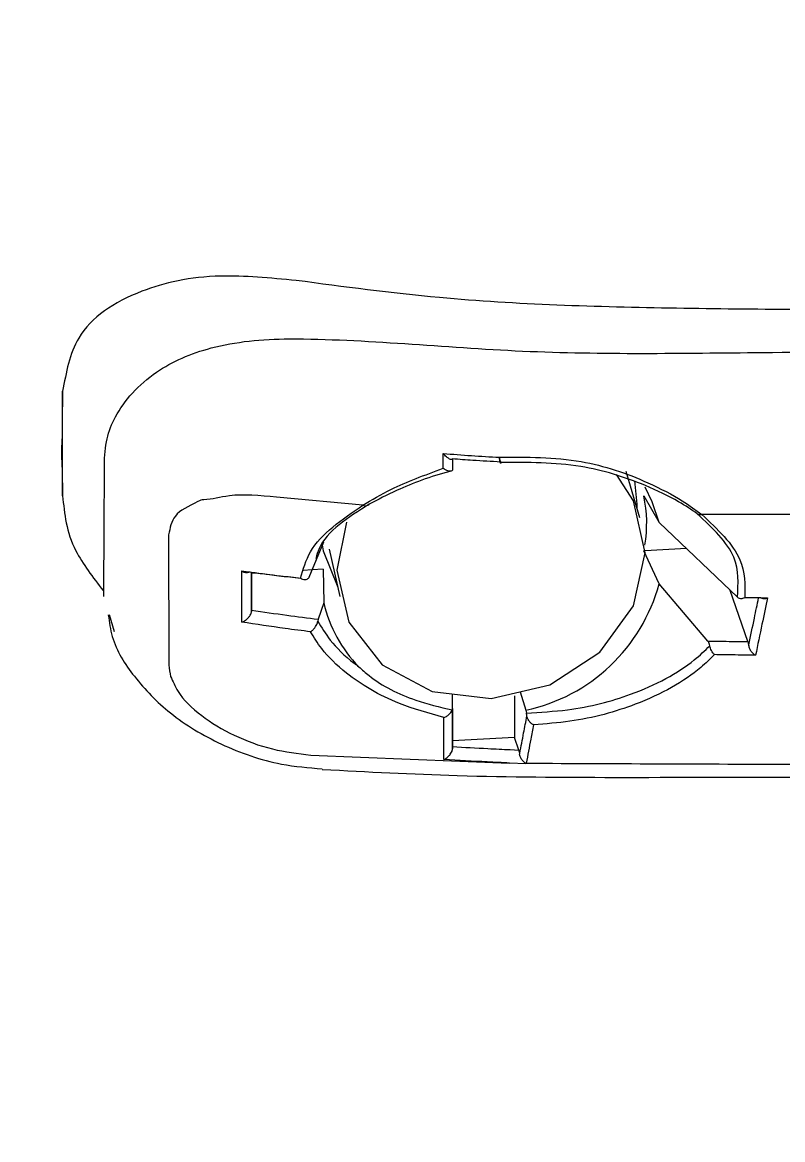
# Model space of a CAD drawing. Header units: inches. Extents: x 4.3 to 18.3, y 1.7 to 16.3.
# Drawn here: x 5.271 to 5.515, y 13.921 to 14.2798 of the extents above; entities that cross this region are included whole.
import ezdxf

# ---------------------------------------------------------------- set-up
doc = ezdxf.new("R2010")
doc.units = ezdxf.units.IN
doc.header["$MEASUREMENT"] = 0
doc.header["$PDSIZE"] = -1
doc.layers.add('Dim', color=1, linetype='Continuous')
doc.layers.add('Object', color=4, linetype='Continuous')
doc.styles.get("Standard").update_dxf_attribs({"font": 'romans.shx'})
doc.dimstyles.get("Standard").update_dxf_attribs({"dimtxt": 0.125, "dimasz": 0.18, "dimexe": 0.06, "dimexo": 0.0625, "dimgap": 0.09, "dimtad": 0, "dimtih": 1, "dimtoh": 1, "dimdec": 4, "dimlfac": 2, "dimzin": 4, "dimdsep": 46, "dimlunit": 5, "dimtxsty": 'Standard', "dimcen": 0.09, "dimadec": 0, "dimazin": 1, "dimtfac": 1, "dimtdec": 4, "dimtofl": 0, "dimtmove": 0, "dimatfit": 0, "dimfxl": 0, "dimfrac": 2, "dimtolj": 1, "dimtzin": 0, "dimarcsym": 0})

# ---------------------------------------------------------------- blocks, each defined once
blk = doc.blocks.new('*D21')
at = {"layer": 'Defpoints', "color": 0}
for p in [(4.83915794151013, 15.98488245735655), (4.83915794151013, 13.9653347213156), (6.229041898785383, 13.96533648129527)]:
    blk.add_point(p, dxfattribs=at)
at = {"layer": 'Dim', "color": 0, "lineweight": -2}
for p, q in [((4.83915794151013, 14.0278347213156), (4.83915794151013, 16.04488245735655)), ((6.229041898785383, 14.02783648129527), (6.229041898785383, 16.04488245735655)), ((5.01915794151013, 15.98488245735655), (5.031310036335008, 15.98488245735655)), ((6.049041898785383, 15.98488245735655), (6.044643369668342, 15.98488245735655))]:
    blk.add_line(p, q, dxfattribs=at)
at = {"layer": 'Dim', "color": 0}
for points in [[(5.01915794151013, 16.01488245735655), (5.01915794151013, 15.95488245735655), (4.83915794151013, 15.98488245735655)], [(6.049041898785383, 16.01488245735655), (6.049041898785383, 15.95488245735655), (6.229041898785383, 15.98488245735655)]]:
    blk.add_solid(points, dxfattribs=at)
at = {"layer": 'Dim', "color": 0, "insert": (5.537976703001675, 15.98488245735655), "char_height": 0.125, "attachment_point": 5}
blk.add_mtext('\\A1;2 3/4\\P [70mm]', dxfattribs=at)

msp = doc.modelspace()

# ---------------------------------------------------------------- linework, layer by layer
at = {"layer": 'Object', "color": 4, "linetype": 'Continuous', "lineweight": 15}
for p, q in [((5.283913456989794, 14.16128733765425), (5.283631860242828, 14.14103525160808)), ((5.283913456989794, 14.12950503813942), (5.283913456989794, 14.16128733765425)), ((5.283631860242828, 14.1392705786604), (5.283673219765035, 14.14400844392818)), ((5.283631860242828, 14.1392705786604), (5.283913456989794, 14.12950503813942)), ((5.409020878404853, 14.1395562820266), (5.409013251826295, 14.13599818979664)), ((5.409013251826295, 14.13599818979664), (5.408839307169046, 14.13574533938426)), ((5.469225456249767, 14.1206212474324), (5.464735381452826, 14.13552123530647)), ((5.468336519852173, 14.12509628906967), (5.46754540899115, 14.13254276304736)), ((5.283913456989794, 14.12771572547638), (5.283913456989794, 14.12950503813942)), ((5.283913456989794, 14.12950503813942), (5.283913456989794, 14.12771572547638)), ((5.380301970168134, 14.12471965342059), (5.352549290769453, 14.12730271691416)), ((5.470431628982624, 14.12769577904014), (5.475355318770404, 14.11910707825754)), ((5.468326839963993, 14.12360323965083), (5.468336519852173, 14.12509628906967)), ((5.475355318770404, 14.11910707825754), (5.500491495061823, 14.09519951443976)), ((5.317932104003482, 14.11521986982957), (5.317981970094095, 14.07338925972702)), ((5.363057689375538, 14.10162637352947), (5.367697142446843, 14.11296005593513)), ((5.369500534947235, 14.11056824356556), (5.372893775748224, 14.09538079234562)), ((5.475355318770404, 14.0994803716536), (5.470431628982624, 14.11000857003095)), ((5.484100804408477, 14.11078882768402), (5.470858937379653, 14.11003320974631)), ((5.344530090074613, 14.09102308268626), (5.344540796617594, 14.10282081306453)), ((5.344540796617594, 14.10282081306453), (5.344540796617594, 14.1031082764104)), ((5.346120378370131, 14.10291115868752), (5.344540796617594, 14.10282081306453)), ((5.363853053520756, 14.10392373365683), (5.361228777169956, 14.10377354872512)), ((5.36754050425634, 14.10413434455717), (5.364001478472801, 14.10393194689529)), ((5.36754050425634, 14.10413434455717), (5.367697142446843, 14.09333334933119)), ((5.491048177485162, 14.08109562403577), (5.475355318770404, 14.0994803716536)), ((5.503843083010651, 14.08089967963267), (5.498204621479978, 14.09737484931011)), ((5.500749332083259, 14.09499711677788), (5.500491495061823, 14.09519951443976)), ((5.344529796744666, 14.09062415396138), (5.344530090074613, 14.09102308268626)), ((5.367697142446843, 14.09333334933119), (5.365935549463586, 14.08811148965456)), ((5.30055186478149, 14.08400956370703), (5.298909363755797, 14.0894866204356)), ((5.365935549463586, 14.08811148965456), (5.365816897500927, 14.08751837650625)), ((5.40905153138408, 14.05944024753386), (5.409055344673362, 14.06401971463147)), ((5.409060037952479, 14.04902116789596), (5.409060037952479, 14.06328345647012)), ((5.428912168618972, 14.06352926696383), (5.428912168618972, 14.05015459480251)), ((5.430724361017703, 14.06477474590928), (5.432540660035663, 14.05888996055749)), ((5.408914399634909, 14.0589568397849), (5.40905153138408, 14.05944024753386)), ((5.432540660035663, 14.05888996055749), (5.432760950824175, 14.05796714455127)), ((5.409058424637784, 14.0471878557412), (5.409060037952479, 14.04902116789596)), ((5.428912168618972, 14.05015459480251), (5.409060037952479, 14.04902116789596)), ((5.430299765922662, 14.04610018830603), (5.428912168618972, 14.05015459480251)), ((5.363556643611574, 14.04442410100167), (5.427373213063788, 14.04192610319208)), ((5.409057984642871, 14.0465161301677), (5.409058424637784, 14.0471878557412)), ((5.427570037456718, 14.04622338688283), (5.430299765922662, 14.04610018830603)), ((5.432570286360082, 14.0416791193786), (5.427373213063788, 14.04192610319208)), ((5.367343826528383, 14.0397695414382), (5.367160788642849, 14.03978538125522))]:
    msp.add_line(p, q, dxfattribs=at)
at = {"layer": 'Object', "color": 4, "linetype": 'Continuous', "lineweight": 15, "flags": 128}
for points in [[(5.424755243306798, 14.13842285512004), (5.424680150840935, 14.13836594911076), (5.424672817592317, 14.13836536245087)], [(5.375037870979455, 14.11928776950352), (5.371965386473057, 14.10382458813551), (5.375729396324232, 14.08717987375), (5.386448552495622, 14.07349896512635), (5.402490913839564, 14.06486450487238), (5.42141421523597, 14.06259178446037), (5.440337369967402, 14.06702575990538), (5.456379731311344, 14.07749177233444), (5.467098887482734, 14.09239645348762), (5.470862970666396, 14.10947118957215), (5.467098887482734, 14.12611590395765), (5.461675070139137, 14.13452567347395)], [(5.475355318770404, 14.11910707825754), (5.473182257207128, 14.12585073368759), (5.470927943249158, 14.13046716035824)], [(5.367179415094341, 14.11200086701577), (5.367566610621424, 14.11005315618256), (5.372214570261136, 14.09842027723323)]]:
    msp.add_lwpolyline(points, dxfattribs=at)
at = {"layer": 'Object', "color": 4, "linetype": 'Continuous', "lineweight": 15}
for centre, radius, start, end in [((5.427205250271541, 14.13960245521968), 0.003134816789238892, 170.9306515801176, 203.3479685562755), ((5.42703698795404, 14.14009168275199), 0.002927367978460531, 179.9038398379254, 216.1369679552699), ((5.424462572151619, 14.14085630918679), 0.002500000000001179, 266.8927367811604, 274.8258188337861), ((5.429796222263562, 14.11886487701645), 0.04158390445563646, 350.3268897317318, 12.26089337538652), ((5.381118556224628, 14.12622489005131), 0.001712469007638357, 241.520310482381, 314.8688667544926), ((5.488566038488941, 14.12333295376748), 0.001632118982989203, 235.0487033866709, 287.0850642471055), ((5.420904830766695, 14.11403900282041), 0.05636319175928229, 281.9140284916344, 345.0307662462926), ((5.410265684835707, 14.10338108100016), 0.04373828657827797, 193.280819689838, 224.328816973993)]:
    msp.add_arc(centre, radius, start, end, dxfattribs=at)
for points, knots in [([(4.871181944899448, 13.92330699349016), (4.875318625391522, 13.92935339434677), (4.883593348016149, 13.94144818630895), (4.902032042783119, 13.97009527675814), (4.926123396956356, 14.00812123990333), (4.965995388719165, 14.06917138866608), (5.018279758433962, 14.14853467218336), (5.078201219714494, 14.2490734817718), (5.132132161254688, 14.34859313714776), (5.181253266494764, 14.44623187374584), (5.223197444291841, 14.53384281250402), (5.250600865727307, 14.59298900507425), (5.266924855575674, 14.62847437663592), (5.276351821584228, 14.64912907284938), (5.280827358300911, 14.6593752565281), (5.283037720439715, 14.66443560524253)], [0, 0, 0, 0, 0.03532429560827064, 0.07066021865318142, 0.1235507790288482, 0.1764655370222808, 0.2813372638004054, 0.3857352441941967, 0.4899653244463845, 0.5941675052221161, 0.7104495825028432, 0.8267949962794205, 0.8849956096431317, 0.9432020411556764, 1, 1, 1, 1]), ([(5.293875381908791, 14.63766103454466), (5.290801583269364, 14.63365323486264), (5.284588107227968, 14.62555173888842), (5.274164285982053, 14.60679915614736), (5.257212130667462, 14.57318924851791), (5.229584025764822, 14.51597675493896), (5.187383353342909, 14.43082805371365), (5.137512037948092, 14.33580950845986), (5.082547973816098, 14.23921573579015), (5.021380409245516, 14.14165934477281), (4.968259416401914, 14.06427627131902), (4.927792780151243, 14.00417625902349), (4.903322645937976, 13.9666982576263), (4.88454209461247, 13.93858043240461), (4.876074463814504, 13.9268381486362), (4.87184135061527, 13.92096798051064)], [0, 0, 0, 0, 0.05673702234077497, 0.1146900530350252, 0.1726386722150572, 0.2885844649891216, 0.404610556211354, 0.5092655437753068, 0.6139470061846823, 0.7176328126901921, 0.8226845202173276, 0.8757020630725353, 0.9286947196886358, 0.9643532730154002, 1, 1, 1, 1]), ([(5.358913377250985, 14.19688879304987), (5.350528016517245, 14.19765989965315), (5.330665987188311, 14.19948638541286), (5.3059618544847, 14.19366385676216), (5.287612908983675, 14.18153911678963), (5.285019815441366, 14.16734383657432), (5.283913456989794, 14.16128733765425)], [0, 0, 0, 0, 0.1844573281667295, 0.4369158320455351, 0.7597568626053814, 1, 1, 1, 1]), ([(5.708913420687281, 14.19688879304987), (5.68494839838138, 14.19403808494448), (5.635740800704966, 14.18818470013423), (5.557880675473335, 14.18734242639616), (5.480829880837675, 14.18761227365338), (5.413152030193579, 14.18961579804088), (5.374091413567335, 14.19485353265187), (5.358913377250985, 14.19688879304987)], [0, 0, 0, 0, 0.2122353330306487, 0.435784734401099, 0.6483775666567755, 0.8633677979537712, 1, 1, 1, 1]), ([(5.297341075206134, 14.13751998555006), (5.297341075204791, 14.13752037665881), (5.297341053343928, 14.14387950672434), (5.299615493389716, 14.15380997027339), (5.312205522754958, 14.16787204470072), (5.331932494086224, 14.17646397865114), (5.347915121325912, 14.17812507641196), (5.356689105168066, 14.178125063144), (5.356689496274782, 14.17812506314341)], [0, 0, 0, 0, 1.447150309141852e-05, 0.2352956115557747, 0.501905812838088, 0.7321432997477599, 0.9999880600927572, 0.9999999999999999, 0.9999999999999999, 0.9999999999999999, 0.9999999999999999]), ([(5.356689496274782, 14.17812506314341), (5.356689887381307, 14.17812506314365), (5.381052704896653, 14.17812507785969), (5.431410204604347, 14.17261806693697), (5.51650506203935, 14.1741306787975), (5.593392422805536, 14.17397414290774), (5.661234732986813, 14.17393286893717), (5.694740310127301, 14.17812507873963), (5.711136935001115, 14.17812506314376), (5.711137301663484, 14.17812506314341)], [0, 0, 0, 0, 3.43916772274476e-06, 0.2142327209533368, 0.4294381163642156, 0.7109053232050795, 0.8555933886952592, 0.9999967707701211, 1, 1, 1, 1]), ([(5.283631860242828, 14.14103525160808), (5.283631860242828, 14.14088843468709), (5.283631860242828, 14.14059476245206), (5.283631860242828, 14.14015346626746), (5.283631860242828, 14.13971241616265), (5.283631860242828, 14.13941787251861), (5.283631860242828, 14.1392705786604)], [0, 0, 0, 0, 0.2499462837083895, 0.4999579291084718, 0.749941554045752, 0.9999999999999999, 0.9999999999999999, 0.9999999999999999, 0.9999999999999999]), ([(5.409004158598002, 14.13955745534637), (5.408969565304339, 14.13948289568578), (5.408900480723403, 14.13933399622116), (5.408581560887612, 14.13932871427129), (5.408067309232578, 14.13953835405218), (5.40727688773201, 14.14009243494802), (5.406575056531658, 14.1407486533191), (5.406147624161889, 14.14120093174869), (5.406057017989411, 14.14130021755644), (5.406046659429954, 14.14131156841604)], [0, 0, 0, 0, 0.1247547764752399, 0.2491416843635826, 0.412245513024269, 0.6324080174459641, 0.9209406269937919, 0.9909615295102824, 0.9999999999999999, 0.9999999999999999, 0.9999999999999999, 0.9999999999999999]), ([(5.406060005942436, 14.13656724988948), (5.40605930961388, 14.13673683061208), (5.406053039275221, 14.13826388066123), (5.406049661817228, 14.13987731122959), (5.406046659429954, 14.14131156841604)], [0, 0, 0, 0, 0.1110511883260637, 1, 1, 1, 1]), ([(5.406046659429954, 14.14131156841604), (5.409074515263029, 14.14108416100076), (5.415077435155382, 14.14063331110162), (5.421116597952903, 14.14027444890394), (5.424109624098378, 14.14009659578485)], [0, 0, 0, 0, 0.5043971746040785, 1, 1, 1, 1]), ([(5.297121811072429, 14.09544825823292), (5.297121811072401, 14.09544845378608), (5.297121810531301, 14.09895162922829), (5.297194520857516, 14.10801450467338), (5.297233750308408, 14.12202813404835), (5.297341075886145, 14.13233376378994), (5.297341075206162, 14.13751978999675), (5.297341075206134, 14.13751998555006)], [0, 0, 0, 0, 1.395355083585842e-05, 0.2499664750048066, 0.6249630555488641, 0.9999858582055652, 1, 1, 1, 1]), ([(5.424478486503915, 14.138587706549), (5.421503912907227, 14.1387528240931), (5.41633662108066, 14.13903965866226), (5.41119119394633, 14.1394163650985), (5.409007189673339, 14.13955725980533), (5.409004158598002, 14.13955745534637)], [0, 0, 0, 0, 0.5753149778547162, 0.9994105999183882, 1, 1, 1, 1]), ([(5.409013398491261, 14.13964662764958), (5.409013339620138, 14.13913570347278), (5.409013195466699, 14.13788464067808), (5.409013230877171, 14.13669939216587), (5.409013251826288, 14.13599818979664)], [0, 0, 0, 0, 0.4083921118678183, 0.9999999999999999, 0.9999999999999999, 0.9999999999999999, 0.9999999999999999]), ([(5.424109624098378, 14.14009659578485), (5.432922697611673, 14.14016825420631), (5.44922492514003, 14.14030080636185), (5.469202614571728, 14.13356671985497), (5.482453952548148, 14.12657377659261), (5.487084318516985, 14.12320129686778), (5.489045540619792, 14.12177286079553)], [0, 0, 0, 0, 0.3683532230584035, 0.6813716059488708, 0.8650428382546107, 1, 1, 1, 1]), ([(5.48763103029367, 14.12199520489366), (5.485733860799066, 14.12326875953035), (5.481196834314005, 14.12631442895169), (5.468303050719548, 14.13256243978485), (5.449003521602158, 14.13854545922146), (5.43328437130819, 14.13846598008181), (5.424755243306798, 14.13842285512004)], [0, 0, 0, 0, 0.1302873633042569, 0.3115784961017948, 0.6264661247046256, 1, 1, 1, 1]), ([(5.380301970168134, 14.12471965342059), (5.383152356000046, 14.12646352208028), (5.389915963175319, 14.1306015031379), (5.400142966756675, 14.13438071224147), (5.406060005942436, 14.13656724988948)], [0, 0, 0, 0, 0.4214298314564801, 1, 1, 1, 1]), ([(5.408839307169046, 14.13574533938426), (5.408605548662173, 14.13568524177058), (5.402274695091286, 14.13405762531613), (5.392017075909983, 14.13015160341609), (5.385131652090145, 14.12649915249028), (5.382326680111845, 14.12501122338569)], [0, 0, 0, 0, 0.02221595481892448, 0.6016720365620883, 1, 1, 1, 1]), ([(5.408839307169046, 14.13574533938426), (5.408720802534759, 14.13568297204459), (5.408484307551461, 14.13555850802645), (5.407901873796064, 14.135626330573), (5.407187723987562, 14.13587443062438), (5.406558295851355, 14.13622433197067), (5.406174823092407, 14.13648532539192), (5.406072907874943, 14.1365580440841), (5.406060005942436, 14.13656724988948)], [0, 0, 0, 0, 0.2053091849444719, 0.4097273710437642, 0.6374681945131584, 0.9028388186138637, 0.9876999035551044, 1, 1, 1, 1]), ([(5.283913456989794, 14.12771572547638), (5.284463880911233, 14.12195831063915), (5.285384402472644, 14.11232968751926), (5.293612787234771, 14.10159132511665), (5.296921026725244, 14.09727394380911)], [0, 0, 0, 0, 0.5979478857504599, 0.9999999999999999, 0.9999999999999999, 0.9999999999999999, 0.9999999999999999]), ([(5.329238213394341, 14.12647669978971), (5.329237968951411, 14.12647669980365), (5.328573991363086, 14.12647673767372), (5.324702803796981, 14.12459535382764), (5.319289141254799, 14.12204467353946), (5.318363598260056, 14.11738993819006), (5.317932104003482, 14.11521986982957)], [0, 0, 0, 0, 3.489787846530912e-05, 0.09479271398959048, 0.5779863851329128, 1, 1, 1, 1]), ([(5.352549290769453, 14.12730271691416), (5.347234225140582, 14.12781179994553), (5.338433925995297, 14.12865470260726), (5.331874692067345, 14.12647666778293), (5.329238506724444, 14.12647669978615), (5.329238213394341, 14.12647669978971)], [0, 0, 0, 0, 0.6039375827459781, 0.9999559298704092, 1, 1, 1, 1]), ([(5.360288654696994, 14.10127555091553), (5.361113984902595, 14.10419151110393), (5.363727007726865, 14.11342353784339), (5.373568760899047, 14.12013085809882), (5.380301970168134, 14.12471965342059)], [0, 0, 0, 0, 0.3158526584346548, 1, 1, 1, 1]), ([(5.382326680111845, 14.12501122338569), (5.375546820988802, 14.12074550722599), (5.367550980512654, 14.11571472630409), (5.365453068941981, 14.1086918185036), (5.365134025389523, 14.10762379758005)], [0, 0, 0, 0, 0.8479232600088503, 1, 1, 1, 1]), ([(5.500491495061816, 14.09519951443976), (5.500785823953144, 14.09952568316075), (5.501425832691552, 14.10893279835363), (5.492468851542348, 14.11741423402539), (5.48763103029367, 14.12199520489366)], [0, 0, 0, 0, 0.4598826135627808, 0.9999999999999999, 0.9999999999999999, 0.9999999999999999, 0.9999999999999999]), ([(5.489045540619792, 14.12177286079553), (5.49408962274012, 14.11702886079663), (5.503049724225235, 14.10860181293707), (5.502926979772418, 14.09916656064569), (5.502873334213277, 14.09504287624926)], [0, 0, 0, 0, 0.5629492175630675, 1, 1, 1, 1]), ([(5.578781330650955, 14.12177286079553), (5.576061096253909, 14.12176218281722), (5.546179562254963, 14.12164488617094), (5.516250259970747, 14.12171192488298), (5.489045540619792, 14.12177286079553)], [0, 0, 0, 0, 0.09103396087845998, 1, 1, 1, 1]), ([(5.341379579802904, 14.10359579077859), (5.341390770475556, 14.10358872873677), (5.341528359611033, 14.10350190104916), (5.341989977984738, 14.10324822513368), (5.342778998821451, 14.10299895009913), (5.343369561801218, 14.10315297608827), (5.343648046930717, 14.10322560838831)], [0, 0, 0, 0, 0.01517805740673554, 0.1866139652890115, 0.6164407134077857, 1, 1, 1, 1]), ([(5.341404952843128, 14.08715406071486), (5.341400192343322, 14.09030996842906), (5.341391868090668, 14.09582841696535), (5.341383263551251, 14.10126730930504), (5.341379579802904, 14.10359579077859)], [0, 0, 0, 0, 0.5718831467655986, 1, 1, 1, 1]), ([(5.341379579802904, 14.10359579077859), (5.345340862818034, 14.10307520902252), (5.351608755068867, 14.10225149853721), (5.357953692521214, 14.10153808860373), (5.360288654696994, 14.10127555091553)], [0, 0, 0, 0, 0.6319960293825686, 1, 1, 1, 1]), ([(5.360425199786278, 14.10120339174912), (5.358240873199485, 14.10144561246552), (5.352908732739628, 14.10203689533041), (5.347334811372619, 14.10273970854701), (5.343939189739856, 14.10318723700684), (5.343648046930717, 14.10322560838831)], [0, 0, 0, 0, 0.3881627473157129, 0.9475406756850908, 1, 1, 1, 1]), ([(5.344523343485882, 14.10311062304996), (5.344524051448573, 14.10164417522901), (5.344526040505691, 14.09752411564721), (5.344529801231936, 14.09333809163678), (5.344529796769237, 14.09063901598851), (5.344529796744666, 14.09062415396138)], [0, 0, 0, 0, 0.3546640185532227, 0.996446560930053, 1, 1, 1, 1]), ([(5.363057689375538, 14.10162637352947), (5.362960786957458, 14.10146426416648), (5.36282179078183, 14.10123173558839), (5.362483668003833, 14.10104021982049), (5.362381270522917, 14.10098222097077)], [0, 0, 0, 0, 0.6971588796355258, 1, 1, 1, 1]), ([(5.360288654696994, 14.10127555091553), (5.360299453011947, 14.10126868084114), (5.360497489333923, 14.10114268671423), (5.360953467857705, 14.10091915303848), (5.361677198211659, 14.10075435787861), (5.362146115944213, 14.1009061165017), (5.362381270522917, 14.10098222097077)], [0, 0, 0, 0, 0.01568831902484862, 0.2877168346454191, 0.6428016344068583, 1, 1, 1, 1]), ([(5.500749332083267, 14.09499711677788), (5.500973198342322, 14.09490076810067), (5.5015162502918, 14.09466704669396), (5.502278446615122, 14.09481153882813), (5.50276451584007, 14.09499700527794), (5.50286262524709, 14.0950383620237), (5.502873334213277, 14.09504287624926)], [0, 0, 0, 0, 0.3592543332331231, 0.8714746332706172, 0.9859710312324884, 1, 1, 1, 1]), ([(5.507996708360956, 14.09496367716417), (5.507894971725435, 14.09496406958206), (5.506766870315133, 14.09496842088756), (5.505011272187453, 14.0949744398984), (5.503357565578732, 14.09498364931932), (5.502730115867749, 14.09498714355975)], [0, 0, 0, 0, 0.05794921731785301, 0.642566892934174, 1, 1, 1, 1]), ([(5.502873334213277, 14.09504287624926), (5.503434665728648, 14.09504005908255), (5.505871876712447, 14.09502782739866), (5.508309326484294, 14.09502008732022), (5.510185389743789, 14.09501412991467)], [0, 0, 0, 0, 0.2303171613397418, 1, 1, 1, 1]), ([(5.504118886491213, 14.07958438816036), (5.504140566850239, 14.07969097184089), (5.504746960096789, 14.08267208594545), (5.505808799712092, 14.08783072164614), (5.506860586437888, 14.09280555428238), (5.507317356208887, 14.09496602380373)], [0, 0, 0, 0, 0.02054517612195074, 0.5746425157891574, 0.9999999999999999, 0.9999999999999999, 0.9999999999999999, 0.9999999999999999]), ([(5.510185389743789, 14.09501412991467), (5.50958142570861, 14.09217547904337), (5.508284812707224, 14.08608135520196), (5.507009798531776, 14.07985473118572), (5.506328687630074, 14.07652847679585)], [0, 0, 0, 0, 0.4658013104369678, 1, 1, 1, 1]), ([(5.507996708360956, 14.09496367716417), (5.50822186725496, 14.09486877105141), (5.508776649539875, 14.09463492628004), (5.509560697352669, 14.09477972191787), (5.510068377978875, 14.09496577706687), (5.510174461312616, 14.09500961395194), (5.510185389743789, 14.09501412991467)], [0, 0, 0, 0, 0.351097808360087, 0.8650906072733607, 0.9861019826564669, 1, 1, 1, 1]), ([(5.341404952843128, 14.08715406071486), (5.341414480405753, 14.08715756518146), (5.341789051508052, 14.0872953414384), (5.342477264117242, 14.08765525290818), (5.343365003485729, 14.08840331501658), (5.343940747662657, 14.08909251211648), (5.344285574314547, 14.08967057700403), (5.344492420216007, 14.09018574052583), (5.344517341160206, 14.09047805436972), (5.344529796744666, 14.09062415396138)], [0, 0, 0, 0, 0.007981157527475358, 0.3137750011048275, 0.5387572707307245, 0.6922951231806168, 0.7932919176876585, 0.8966864996314776, 1, 1, 1, 1]), ([(5.344530090074613, 14.09102308268626), (5.348309903095256, 14.09046543672655), (5.355406929913634, 14.08941839331209), (5.362581902920397, 14.08852777337652), (5.365935549463586, 14.08811148965456)], [0, 0, 0, 0, 0.5325910578298015, 1, 1, 1, 1]), ([(5.298572474314241, 14.0894643273598), (5.298892912250395, 14.08711071346981), (5.299873911729911, 14.07990528071485), (5.306866815636738, 14.06901883703001), (5.318359154661586, 14.05712457299666), (5.334606854511023, 14.04738212231615), (5.351777276184713, 14.04132261047639), (5.362837441376548, 14.04040858655686), (5.367191148292136, 14.04004879154562)], [0, 0, 0, 0, 0.08231595623265449, 0.2520048380989767, 0.4400721551441356, 0.6475111375559576, 0.8612468103800888, 1, 1, 1, 1]), ([(5.363473191242292, 14.08406588305642), (5.360755842660623, 14.08441035860312), (5.353354294301873, 14.0853486454444), (5.346036284058066, 14.08645431704054), (5.341404952843128, 14.08715406071486)], [0, 0, 0, 0, 0.3671324498546286, 1, 1, 1, 1]), ([(5.363473191242292, 14.08406588305642), (5.363481350408563, 14.08407055210117), (5.363592979553196, 14.08413443135726), (5.363945540572558, 14.08437294370383), (5.364509048600517, 14.08490058447481), (5.365077750038253, 14.0856529159946), (5.365462186208838, 14.08634146161732), (5.365719848445593, 14.08696678588342), (5.365784529362003, 14.08733440808071), (5.365816897500927, 14.08751837650625)], [0, 0, 0, 0, 0.009150641997777766, 0.1251939603304565, 0.3853541681483752, 0.5901893430509104, 0.7295355465747347, 0.8646520258329089, 1, 1, 1, 1]), ([(5.365816897500927, 14.08751837650625), (5.367022846188597, 14.08547712979116), (5.369728824318095, 14.0808968611409), (5.374811708453443, 14.07593790397882), (5.378458525591498, 14.07320679736023), (5.378977878797485, 14.07281785299462)], [0, 0, 0, 0, 0.408093945196347, 0.9157050393355596, 0.9999999999999999, 0.9999999999999999, 0.9999999999999999, 0.9999999999999999]), ([(5.406291736598803, 14.05656561407521), (5.401391044077762, 14.05792376759344), (5.389306253904238, 14.06127288615593), (5.375778669483523, 14.06947055626048), (5.367349611604112, 14.0777483898745), (5.364579538608574, 14.08226284280512), (5.363473191242292, 14.08406588305642)], [0, 0, 0, 0, 0.2420134585233646, 0.5967895053339755, 0.838960608782524, 0.9999999999999999, 0.9999999999999999, 0.9999999999999999, 0.9999999999999999]), ([(5.491048177485162, 14.08109562403577), (5.493659235671764, 14.08105160758515), (5.497923955373615, 14.08097971419529), (5.502189212937374, 14.08092204217932), (5.503843083010658, 14.08089967963267)], [0, 0, 0, 0, 0.612246142570552, 1, 1, 1, 1]), ([(5.491656543790597, 14.07955564182578), (5.49160439521544, 14.07981438613829), (5.491500293801778, 14.08033090358155), (5.491261655364426, 14.08082001539632), (5.491100445616688, 14.08102814374852), (5.491048177485162, 14.08109562403577)], [0, 0, 0, 0, 0.4041666582837947, 0.8068163004648534, 1, 1, 1, 1]), ([(5.503843083010658, 14.08089967963267), (5.503893445904779, 14.0807300940455), (5.503995188003465, 14.08038750067698), (5.504077379987734, 14.0798538691627), (5.504118886491213, 14.07958438816036)], [0, 0, 0, 0, 0.4950054576449138, 0.9999999999999999, 0.9999999999999999, 0.9999999999999999, 0.9999999999999999]), ([(5.432760950824175, 14.05796714455127), (5.437221101343951, 14.05822563004131), (5.449363994237814, 14.05892936450187), (5.469254131905416, 14.0642052774914), (5.483809735728151, 14.07209401602772), (5.490051352772312, 14.07802924604579), (5.491656543790597, 14.07955564182578)], [0, 0, 0, 0, 0.1704423962022505, 0.464034510154266, 0.8621628042340049, 1, 1, 1, 1]), ([(5.493191686056505, 14.07671796794016), (5.491752424913741, 14.07533128273861), (5.485470445682914, 14.06927878303786), (5.470823120321946, 14.06099379387645), (5.450826289632303, 14.05543786534513), (5.438988909630325, 14.05449261202672), (5.435055230987125, 14.05417849498474)], [0, 0, 0, 0, 0.1233628481644073, 0.5384449194103132, 0.8466206742647981, 1, 1, 1, 1]), ([(5.493191686056505, 14.07671796794016), (5.493183228303998, 14.07672438843605), (5.492976167786153, 14.07688157336225), (5.492605518866469, 14.07726863758662), (5.492154421237572, 14.07798848320213), (5.491817832420814, 14.07876154771042), (5.491710390539865, 14.07929053084637), (5.491656543790597, 14.07955564182578)], [0, 0, 0, 0, 0.01270319692959679, 0.3109963945431474, 0.5570498188384385, 0.7780062380498773, 1, 1, 1, 1]), ([(5.506328687630074, 14.07652847679585), (5.503825227206427, 14.07656013557834), (5.499445962454004, 14.07661551579884), (5.495067252670957, 14.07668724403165), (5.493191686056505, 14.07671796794016)], [0, 0, 0, 0, 0.5716622687089765, 0.9999999999999999, 0.9999999999999999, 0.9999999999999999, 0.9999999999999999]), ([(5.504118886491213, 14.07958438816036), (5.504170679152985, 14.07934388926506), (5.504273882094019, 14.07886466706518), (5.504677758049091, 14.07807519587198), (5.505342817625987, 14.07720785615032), (5.505957777658658, 14.07673082072662), (5.506318690764544, 14.07653393042401), (5.506328687630074, 14.07652847679585)], [0, 0, 0, 0, 0.1785249103734019, 0.3557317807056416, 0.6186223116737691, 0.9894362897748183, 1, 1, 1, 1]), ([(5.317981970094095, 14.07338925972702), (5.318127227349528, 14.07213096882976), (5.318272508394493, 14.07087247185568), (5.318571074398449, 14.06967824481863), (5.318571123288145, 14.0696780492659)], [0, 0, 0, 0, 0.9998362516371044, 1, 1, 1, 1]), ([(5.378977878797485, 14.07281785299462), (5.3800576967419, 14.07185973587801), (5.385158205513854, 14.06733407969393), (5.394987473225257, 14.06230061893557), (5.404938400379891, 14.05991145554296), (5.408914399634909, 14.0589568397849)], [0, 0, 0, 0, 0.1388642911652775, 0.6559240276217585, 0.9999999999999999, 0.9999999999999999, 0.9999999999999999, 0.9999999999999999]), ([(5.318571123288145, 14.0696780492659), (5.318571221065078, 14.06967785371423), (5.319284828509154, 14.06825065485286), (5.321048409048721, 14.06379692895558), (5.327889047985678, 14.05708894073911), (5.338616943116939, 14.05057569496822), (5.35098283061226, 14.04599795596176), (5.359422819551511, 14.04494152873035), (5.363556643611574, 14.04442410100167)], [0, 0, 0, 0, 1.889174976531225e-05, 0.1378780518741537, 0.3640895539102156, 0.5801083168159133, 0.7943411590866212, 1, 1, 1, 1]), ([(5.406291736598803, 14.0565656140752), (5.406303710985668, 14.0565691072959), (5.406650203551379, 14.05667018762794), (5.407333663284305, 14.05699440783186), (5.408155925426598, 14.05769439966402), (5.408677191064207, 14.05839619336524), (5.408846736229684, 14.05879691619626), (5.408914399634909, 14.0589568397849)], [0, 0, 0, 0, 0.01171114430709337, 0.338875341489707, 0.6530365093570971, 0.8615311076565109, 1, 1, 1, 1]), ([(5.40905153138408, 14.05944024753386), (5.409052516843055, 14.05753261410344), (5.40905472813408, 14.05325203743782), (5.40905682322596, 14.04891845642927), (5.409057984642864, 14.0465161301677)], [0, 0, 0, 0, 0.445648700965066, 1, 1, 1, 1]), ([(5.406303616461564, 14.04305190352008), (5.406301205696806, 14.04589430357968), (5.406297363095916, 14.05042490283814), (5.406293264007672, 14.05489861298778), (5.406291736598803, 14.0565656140752)], [0, 0, 0, 0, 0.6273783880339563, 1, 1, 1, 1]), ([(5.430587669263446, 14.04471215100742), (5.430609766631761, 14.04482988036947), (5.431040116983979, 14.04712268156185), (5.431817088496736, 14.05124761761856), (5.432579943066884, 14.05521318360005), (5.432930055537334, 14.05703318200715)], [0, 0, 0, 0, 0.0284519787218418, 0.5541075701671445, 1, 1, 1, 1]), ([(5.432930055537334, 14.05703318200715), (5.432890185956502, 14.05729245785268), (5.432837658877027, 14.05763404666947), (5.432775845943588, 14.05790246382299), (5.432760950824175, 14.05796714455127)], [0, 0, 0, 0, 0.7590290805270916, 1, 1, 1, 1]), ([(5.435055230987125, 14.05417849498474), (5.435043987623686, 14.05418434269989), (5.434965286484569, 14.05422527545507), (5.434618930840365, 14.05441729097209), (5.434077538394781, 14.05484337569891), (5.433507176154201, 14.05553992536236), (5.433097381332828, 14.05627871135659), (5.43298593079772, 14.05678124091266), (5.432930055537334, 14.05703318200715)], [0, 0, 0, 0, 0.01174370717978258, 0.08220343827314949, 0.3611273974116169, 0.5923782120598166, 0.7956405187483955, 1, 1, 1, 1]), ([(5.435055230987125, 14.05417849498474), (5.434762249161096, 14.05265729721613), (5.433976852275478, 14.04857941973793), (5.433199759850474, 14.04445070811758), (5.43271255138329, 14.04186215726413)], [0, 0, 0, 0, 0.3730366536872784, 1, 1, 1, 1]), ([(5.406303616461564, 14.04305190352008), (5.406313835157924, 14.04305637288567), (5.406380085958105, 14.04308534909124), (5.406808479175076, 14.0432962567424), (5.407509816283522, 14.04376920354771), (5.408288995808761, 14.04459979200404), (5.408752635107355, 14.04533967523299), (5.409011055012051, 14.04598326820464), (5.409042332028832, 14.04633840273841), (5.409057984642864, 14.0465161301677)], [0, 0, 0, 0, 0.008751204839468077, 0.05673662301404216, 0.367597607532216, 0.5933655415396016, 0.754668453442831, 0.8772235844499414, 1, 1, 1, 1]), ([(5.409058424637784, 14.0471878557412), (5.412842787851268, 14.0469730063166), (5.419008346905123, 14.04662296940408), (5.425184680420003, 14.04633471384251), (5.427570037456718, 14.04622338688283)], [0, 0, 0, 0, 0.6137907658377089, 1, 1, 1, 1]), ([(5.430299765922662, 14.04610018830603), (5.430351394573869, 14.04592644691552), (5.430458157747239, 14.04556716613317), (5.430543563907051, 14.04500332779192), (5.430587669263446, 14.04471215100742)], [0, 0, 0, 0, 0.4835810848826518, 0.9999999999999999, 0.9999999999999999, 0.9999999999999999, 0.9999999999999999]), ([(5.432570286360082, 14.0416791193786), (5.432572989095135, 14.04168334779271), (5.432579340862745, 14.04169328509818), (5.432577312955353, 14.0417126509822), (5.432551204297212, 14.04174719513615), (5.432484680501865, 14.04179942162634), (5.432368417989863, 14.04188719412194), (5.432132044557648, 14.04207194885766), (5.431683118774714, 14.04248332025171), (5.431173254051735, 14.04313768127064), (5.430749140878035, 14.04395904725526), (5.430641630055419, 14.04446047782629), (5.430587669263446, 14.04471215100742)], [0, 0, 0, 0, 0.006752243025974661, 0.01586862117302211, 0.02753813642081111, 0.05688114251660729, 0.09751463729603511, 0.1622663309893749, 0.3235237810942548, 0.6119179873750586, 0.8052176307122382, 0.9999999999999999, 0.9999999999999999, 0.9999999999999999, 0.9999999999999999]), ([(5.427373213063788, 14.04192610319208), (5.42498229550965, 14.04203759199076), (5.417950886988251, 14.04236546749099), (5.410934315494302, 14.04277899162637), (5.406303616461564, 14.04305190352008)], [0, 0, 0, 0, 0.3400339415433449, 1, 1, 1, 1]), ([(5.43271255138329, 14.04186215726413), (5.432694466599585, 14.04183863614008), (5.432647088199907, 14.04177701565102), (5.432599629577197, 14.04171652201873), (5.432570286360082, 14.0416791193786)], [0, 0, 0, 0, 0.3817094673223979, 1, 1, 1, 1]), ([(5.43271255138329, 14.04186215726413), (5.462727669507139, 14.04172922704287), (5.522628693523743, 14.04146393885234), (5.590360366451435, 14.04144350092391), (5.627636910352777, 14.04179220892058), (5.635114319887457, 14.04186215726413)], [0, 0, 0, 0, 0.4453267951973127, 0.8887365008622037, 0.9999999999999999, 0.9999999999999999, 0.9999999999999999, 0.9999999999999999]), ([(5.367351453106949, 14.03985519378207), (5.381708397514096, 14.03910333390639), (5.412576859547698, 14.03748678115193), (5.463578409311374, 14.03722733107497), (5.523913207469747, 14.03751221483745), (5.586694272293428, 14.03732738726328), (5.64552716057927, 14.03776284060401), (5.682164749423343, 14.03832151124848), (5.69893596540534, 14.03973956935679), (5.700463024973644, 14.03986868695953)], [0, 0, 0, 0, 0.1316987490946669, 0.2831617732166125, 0.4569088457150872, 0.6710274993358051, 0.8428445325791952, 0.985690616560356, 1, 1, 1, 1])]:
    msp.add_open_spline(points, degree=3, knots=knots, dxfattribs=at)

# ---------------------------------------------------------------- dimensions: what is measured, and where the dimension line sits
at = {"layer": 'Dim'}
dim = msp.add_linear_dim(base=(4.83915794151013, 15.98488245735655), p1=(6.229041898785383, 13.96533648129527), p2=(4.83915794151013, 13.9653347213156), dimstyle='Standard', override={"dimpost": '\\X'}, dxfattribs=at)
dim.commit()
dim.dimension.update_dxf_attribs({"geometry": '*D21', "text_midpoint": (5.537976703001675, 15.98488245735655), "dimtype": 160})

doc.saveas('drawing.dxf')
